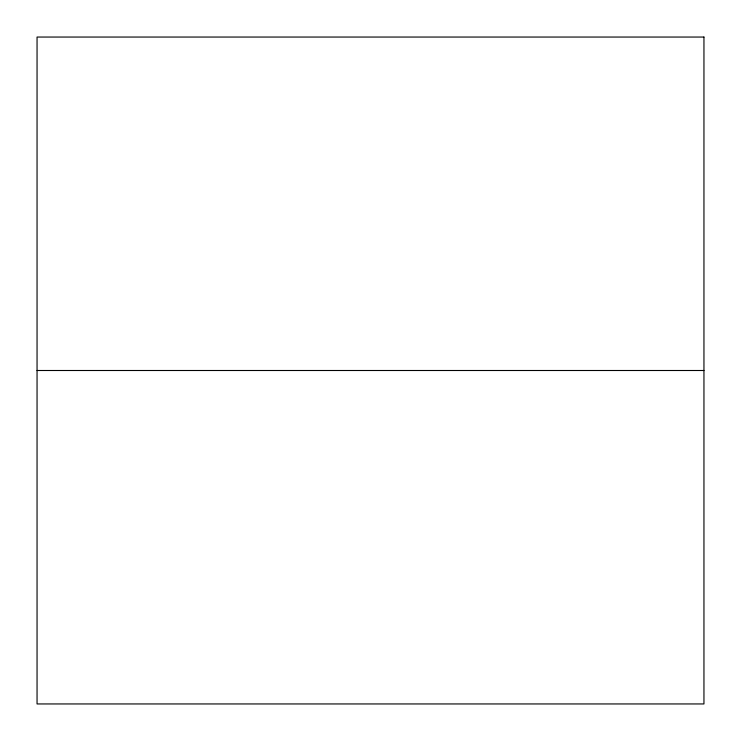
<?xml version="1.0" encoding="UTF-8"?>
<svg xmlns="http://www.w3.org/2000/svg" width="741" height="741" viewBox="0 0 741 741"><rect width="100%" height="100%" fill="white"/><g stroke="black" fill="none" stroke-linecap="round" stroke-linejoin="round"><path stroke-width="1.11" d="M37.05 370.5L703.95 370.5M703.95 37.05L37.05 37.05L37.05 703.95L703.95 703.95L703.95 37.05"/></g></svg>
